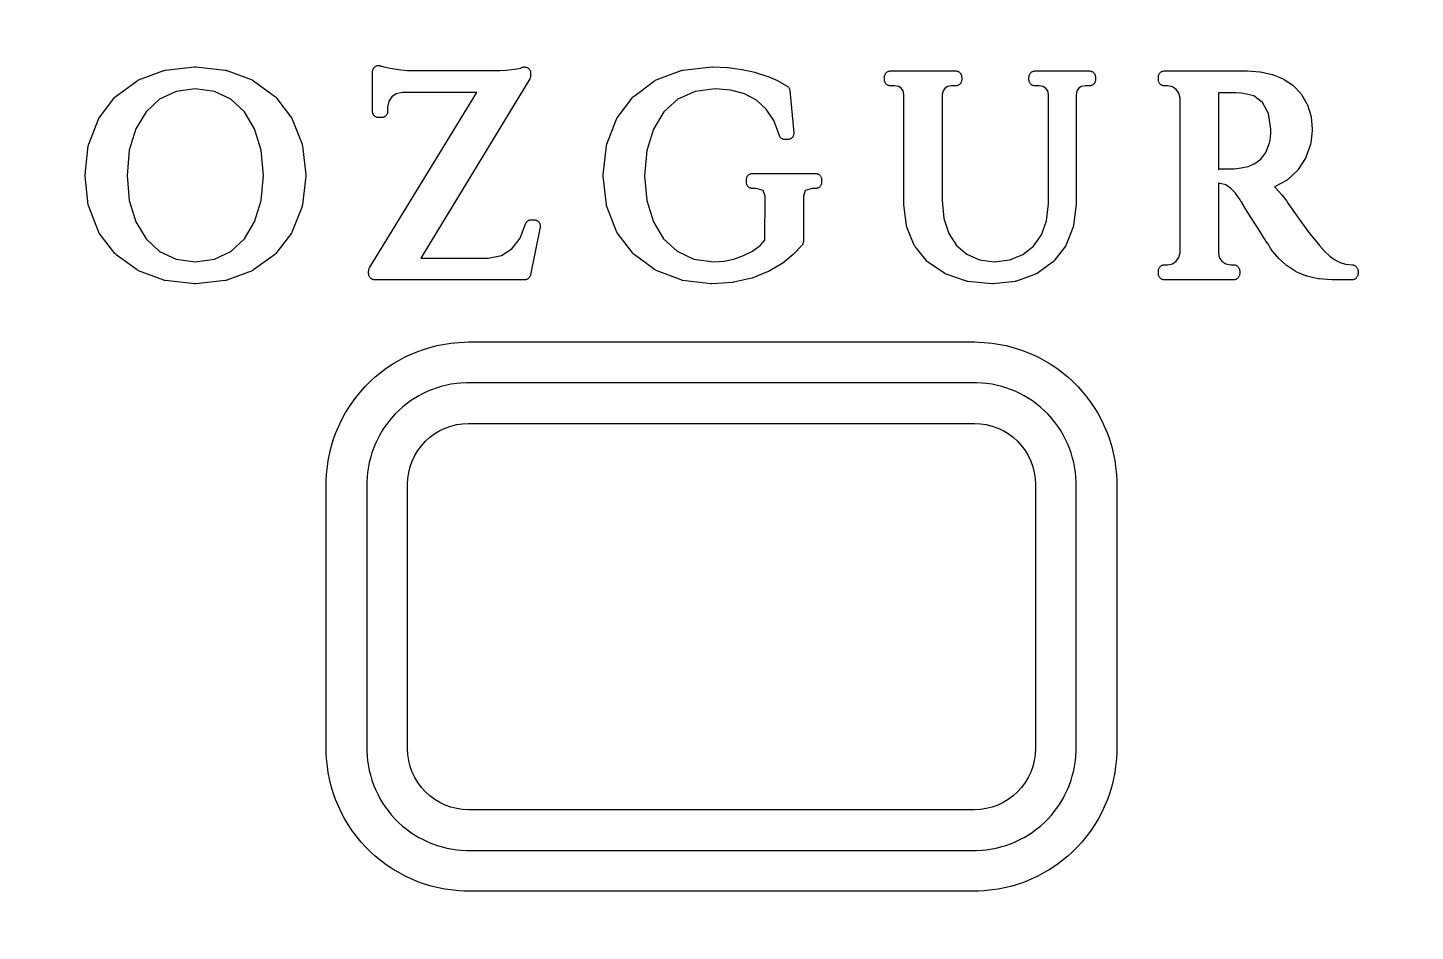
# Model space of a CAD drawing. Header units: millimetres. Extents: x -17.8 to 17.8, y -17.8 to 17.8.
# Drawn here: x -5.11 to 5.11, y 4.48 to 11.14 of the extents above; entities that cross this region are included whole.
import ezdxf

# ---------------------------------------------------------------- set-up
doc = ezdxf.new("R2010")
doc.units = ezdxf.units.MM
doc.layers.add('ALTIN', color=2, linetype='Continuous')
doc.layers.add('KESIM', color=1, linetype='Continuous')

msp = doc.modelspace()

# ---------------------------------------------------------------- linework, layer by layer
at = {"layer": 'ALTIN'}
for points in [[(-3.2955, 10.6367), (-3.2921, 10.634), (-3.289, 10.631), (-3.2863, 10.6277), (-3.1709, 10.477), (-3.1685, 10.4735), (-3.1664, 10.4699), (-3.1647, 10.466), (-3.0924, 10.2816), (-3.0911, 10.2779), (-3.0902, 10.2741), (-3.0896, 10.2703), (-3.0654, 10.0569), (-3.0652, 10.0518), (-3.0654, 10.0468), (-3.0896, 9.8334), (-3.0902, 9.8295), (-3.0911, 9.8257), (-3.0924, 9.822), (-3.1647, 9.6376), (-3.1664, 9.6338), (-3.1685, 9.6301), (-3.1709, 9.6267), (-3.2863, 9.4759), (-3.289, 9.4727), (-3.2921, 9.4697), (-3.2955, 9.467), (-3.4494, 9.3546), (-3.4528, 9.3523), (-3.4564, 9.3503), (-3.4602, 9.3487), (-3.6478, 9.2788), (-3.6514, 9.2777), (-3.655, 9.2768), (-3.6587, 9.2763), (-3.876, 9.253), (-3.8808, 9.2527), (-3.8857, 9.253), (-4.0999, 9.2763), (-4.1036, 9.2768), (-4.1072, 9.2777), (-4.1108, 9.2789), (-4.2976, 9.3488), (-4.3014, 9.3504), (-4.305, 9.3523), (-4.3084, 9.3546), (-4.4621, 9.467), (-4.4654, 9.4697), (-4.4685, 9.4727), (-4.4713, 9.4759), (-4.5868, 9.6267), (-4.5892, 9.6301), (-4.5913, 9.6338), (-4.593, 9.6377), (-4.6651, 9.8221), (-4.6664, 9.8258), (-4.6673, 9.8296), (-4.6679, 9.8334), (-4.6919, 10.0468), (-4.6922, 10.0518), (-4.6919, 10.0569), (-4.6679, 10.2702), (-4.6673, 10.2741), (-4.6664, 10.2779), (-4.6651, 10.2816), (-4.593, 10.466), (-4.5913, 10.4698), (-4.5892, 10.4735), (-4.5868, 10.477), (-4.4713, 10.6277), (-4.4685, 10.631), (-4.4654, 10.634), (-4.4621, 10.6367), (-4.3084, 10.7491), (-4.305, 10.7513), (-4.3014, 10.7533), (-4.2976, 10.7549), (-4.1108, 10.8248), (-4.1072, 10.826), (-4.1036, 10.8268), (-4.0999, 10.8274), (-3.8857, 10.8507), (-3.8808, 10.851), (-3.876, 10.8507), (-3.6587, 10.8274), (-3.655, 10.8268), (-3.6514, 10.826), (-3.6478, 10.8248), (-3.4602, 10.7549), (-3.4564, 10.7533), (-3.4528, 10.7513), (-3.4494, 10.7491)], [(-2.591, 9.2983), (-2.5936, 9.3018), (-2.5959, 9.3056), (-2.5977, 9.3096), (-2.5992, 9.3138), (-2.6003, 9.318), (-2.6009, 9.3224), (-2.6012, 9.3268), (-2.6012, 9.3456), (-2.601, 9.3497), (-2.6004, 9.3538), (-2.5995, 9.3578), (-2.5982, 9.3617), (-2.5965, 9.3655), (-2.5946, 9.3691), (-1.8036, 10.6635), (-2.3506, 10.6635), (-2.3979, 10.6539), (-2.4313, 10.6315), (-2.453, 10.5985), (-2.4613, 10.5512), (-2.4613, 10.5221), (-2.4615, 10.5177), (-2.4622, 10.5133), (-2.4633, 10.509), (-2.4647, 10.5049), (-2.4666, 10.5009), (-2.4689, 10.4971), (-2.4715, 10.4936), (-2.4745, 10.4903), (-2.4778, 10.4873), (-2.4813, 10.4847), (-2.4851, 10.4824), (-2.4891, 10.4805), (-2.4933, 10.479), (-2.4975, 10.478), (-2.5019, 10.4773), (-2.5063, 10.4771), (-2.527, 10.4771), (-2.5314, 10.4773), (-2.5358, 10.478), (-2.5401, 10.479), (-2.5443, 10.4805), (-2.5482, 10.4824), (-2.552, 10.4847), (-2.5556, 10.4873), (-2.5589, 10.4903), (-2.5618, 10.4936), (-2.5645, 10.4971), (-2.5667, 10.5009), (-2.5686, 10.5049), (-2.5701, 10.509), (-2.5712, 10.5133), (-2.5718, 10.5177), (-2.572, 10.5221), (-2.572, 10.8163), (-2.5718, 10.8208), (-2.5712, 10.8252), (-2.5701, 10.8295), (-2.5685, 10.8337), (-2.5666, 10.8377), (-2.5643, 10.8415), (-2.5616, 10.8451), (-2.5586, 10.8484), (-2.5553, 10.8513), (-2.5517, 10.8539), (-2.5479, 10.8562), (-2.5438, 10.8581), (-2.5396, 10.8595), (-2.5353, 10.8606), (-2.5308, 10.8611), (-2.5264, 10.8613), (-2.5219, 10.861), (-2.5175, 10.8603), (-2.5132, 10.8591), (-2.489, 10.8513), (-2.4551, 10.8436), (-2.4123, 10.8363), (-2.3646, 10.8296), (-2.3172, 10.8252), (-2.2738, 10.8238), (-1.6722, 10.8238), (-1.631, 10.8248), (-1.5875, 10.8278), (-1.5452, 10.8323), (-1.5085, 10.8377), (-1.4825, 10.843), (-1.467, 10.8484), (-1.4627, 10.8497), (-1.4582, 10.8505), (-1.4537, 10.8509), (-1.4492, 10.8509), (-1.4447, 10.8503), (-1.4403, 10.8494), (-1.436, 10.848), (-1.4319, 10.8461), (-1.428, 10.8439), (-1.4243, 10.8413), (-1.4209, 10.8383), (-1.4178, 10.835), (-1.4151, 10.8314), (-1.4127, 10.8276), (-1.4107, 10.8235), (-1.4092, 10.8193), (-1.4081, 10.8149), (-1.4074, 10.8105), (-1.4072, 10.806), (-1.4072, 10.7872), (-1.4073, 10.7831), (-1.4079, 10.779), (-1.4088, 10.7751), (-1.4101, 10.7712), (-1.4117, 10.7674), (-1.4137, 10.7638), (-2.2159, 9.4424), (-1.7193, 9.4424), (-1.6207, 9.46), (-1.5447, 9.5102), (-1.4853, 9.5893), (-1.4443, 9.6952), (-1.4424, 9.6993), (-1.4402, 9.7033), (-1.4376, 9.7069), (-1.4346, 9.7103), (-1.4313, 9.7134), (-1.4277, 9.7161), (-1.4239, 9.7184), (-1.4199, 9.7204), (-1.4156, 9.722), (-1.4113, 9.7231), (-1.4068, 9.7237), (-1.4023, 9.724), (-1.3816, 9.724), (-1.3772, 9.7237), (-1.3728, 9.7231), (-1.3685, 9.722), (-1.3644, 9.7205), (-1.3604, 9.7186), (-1.3566, 9.7164), (-1.353, 9.7137), (-1.3498, 9.7108), (-1.3468, 9.7075), (-1.3442, 9.7039), (-1.3419, 9.7001), (-1.34, 9.6961), (-1.3385, 9.692), (-1.3375, 9.6877), (-1.3368, 9.6833), (-1.3366, 9.6789), (-1.3368, 9.6745), (-1.3375, 9.6701), (-1.408, 9.318), (-1.4091, 9.3137), (-1.4106, 9.3096), (-1.4125, 9.3056), (-1.4148, 9.3018), (-1.4174, 9.2982), (-1.4204, 9.295), (-1.4236, 9.292), (-1.4272, 9.2894), (-1.431, 9.2871), (-1.435, 9.2852), (-1.4391, 9.2838), (-1.4434, 9.2827), (-1.4478, 9.282), (-1.4522, 9.2818), (-2.5562, 9.2818), (-2.5606, 9.282), (-2.5649, 9.2827), (-2.5692, 9.2838), (-2.5734, 9.2852), (-2.5774, 9.2871), (-2.5812, 9.2894), (-2.5847, 9.292), (-2.588, 9.295)], [(0.594, 9.5376), (0.5913, 9.5344), (0.5336, 9.4723), (0.5288, 9.4678), (0.4515, 9.4057), (0.4463, 9.402), (0.3504, 9.3453), (0.3474, 9.3437), (0.3442, 9.3423), (0.2301, 9.2964), (0.2267, 9.2952), (0.2233, 9.2943), (0.0904, 9.2639), (0.087, 9.2633), (0.0834, 9.2629), (-0.0685, 9.2528), (-0.0727, 9.2527), (-0.0768, 9.253), (-0.2873, 9.278), (-0.291, 9.2786), (-0.2946, 9.2795), (-0.2981, 9.2807), (-0.4822, 9.3511), (-0.4859, 9.3528), (-0.4894, 9.3547), (-0.4928, 9.357), (-0.6448, 9.469), (-0.6481, 9.4717), (-0.6511, 9.4747), (-0.6539, 9.4779), (-0.7682, 9.6277), (-0.7706, 9.6312), (-0.7727, 9.6349), (-0.7744, 9.6387), (-0.8458, 9.8224), (-0.847, 9.8261), (-0.8479, 9.8299), (-0.8485, 9.8337), (-0.8723, 10.0468), (-0.8726, 10.0518), (-0.8723, 10.0568), (-0.8485, 10.2702), (-0.8479, 10.274), (-0.847, 10.2778), (-0.8458, 10.2814), (-0.7744, 10.4658), (-0.7727, 10.4697), (-0.7707, 10.4733), (-0.7683, 10.4768), (-0.654, 10.6275), (-0.6512, 10.6308), (-0.6482, 10.6338), (-0.6449, 10.6365), (-0.4928, 10.7489), (-0.4894, 10.7512), (-0.4858, 10.7532), (-0.482, 10.7548), (-0.2968, 10.8247), (-0.2932, 10.8259), (-0.2896, 10.8268), (-0.2858, 10.8274), (-0.0722, 10.8507), (-0.0689, 10.8509), (-0.0655, 10.8509), (0.0442, 10.8465), (0.0483, 10.8461), (0.1496, 10.8328), (0.1535, 10.8321), (0.2462, 10.8114), (0.2503, 10.8103), (0.3336, 10.7834), (0.3375, 10.7819), (0.4117, 10.75), (0.4156, 10.7482), (0.4803, 10.7127), (0.484, 10.7104), (0.4875, 10.7078), (0.4907, 10.7048), (0.4937, 10.7015), (0.4962, 10.698), (0.4985, 10.6942), (0.5003, 10.6902), (0.5018, 10.686), (0.5028, 10.6818), (0.5034, 10.6774), (0.5326, 10.3648), (0.5328, 10.3604), (0.5325, 10.356), (0.5319, 10.3516), (0.5308, 10.3474), (0.5293, 10.3432), (0.5274, 10.3392), (0.5251, 10.3355), (0.5225, 10.332), (0.5195, 10.3287), (0.5162, 10.3257), (0.5127, 10.3231), (0.5089, 10.3209), (0.5049, 10.319), (0.5008, 10.3175), (0.4965, 10.3165), (0.4922, 10.3158), (0.4878, 10.3156), (0.469, 10.3156), (0.4644, 10.3158), (0.4599, 10.3165), (0.4555, 10.3177), (0.4512, 10.3193), (0.4471, 10.3213), (0.4432, 10.3237), (0.4396, 10.3265), (0.4363, 10.3296), (0.4334, 10.3331), (0.4308, 10.3369), (0.4285, 10.3409), (0.4268, 10.3451), (0.3857, 10.4566), (0.3293, 10.5409), (0.257, 10.6053), (0.1695, 10.652), (0.0678, 10.6806), (-0.0455, 10.6901), (-0.1947, 10.6704), (-0.3209, 10.6123), (-0.424, 10.5191), (-0.5015, 10.3924), (-0.5503, 10.2345), (-0.5669, 10.0476), (-0.5506, 9.8658), (-0.5024, 9.7098), (-0.4265, 9.5841), (-0.3267, 9.4918), (-0.2047, 9.4343), (-0.0595, 9.4135), (0.0162, 9.4186), (0.091, 9.4343), (0.1623, 9.4599), (0.2277, 9.4937), (0.2842, 9.5351), (0.3205, 9.5744), (0.3226, 9.8987), (0.3071, 9.9399), (0.2554, 9.955), (0.2288, 9.955), (0.2244, 9.9553), (0.22, 9.9559), (0.2158, 9.957), (0.2116, 9.9585), (0.2076, 9.9604), (0.2038, 9.9626), (0.2003, 9.9653), (0.197, 9.9682), (0.194, 9.9715), (0.1914, 9.975), (0.1891, 9.9788), (0.1873, 9.9828), (0.1858, 9.987), (0.1847, 9.9913), (0.184, 9.9956), (0.1838, 10), (0.1838, 10.0208), (0.184, 10.0252), (0.1847, 10.0295), (0.1858, 10.0338), (0.1873, 10.038), (0.1891, 10.042), (0.1914, 10.0458), (0.194, 10.0493), (0.197, 10.0526), (0.2003, 10.0555), (0.2038, 10.0582), (0.2076, 10.0604), (0.2116, 10.0623), (0.2158, 10.0638), (0.22, 10.0649), (0.2244, 10.0655), (0.2288, 10.0658), (0.693, 10.0658), (0.6974, 10.0655), (0.7017, 10.0649), (0.706, 10.0638), (0.7102, 10.0623), (0.7142, 10.0604), (0.718, 10.0582), (0.7215, 10.0555), (0.7248, 10.0526), (0.7277, 10.0493), (0.7304, 10.0458), (0.7326, 10.042), (0.7345, 10.038), (0.736, 10.0338), (0.7371, 10.0295), (0.7377, 10.0252), (0.738, 10.0208), (0.738, 10), (0.7377, 9.9956), (0.7371, 9.9913), (0.736, 9.987), (0.7345, 9.9828), (0.7326, 9.9788), (0.7304, 9.975), (0.7277, 9.9715), (0.7248, 9.9682), (0.7215, 9.9653), (0.718, 9.9626), (0.7142, 9.9604), (0.7102, 9.9585), (0.706, 9.957), (0.7017, 9.9559), (0.6974, 9.9553), (0.693, 9.955), (0.6683, 9.955), (0.6172, 9.9401), (0.6033, 9.8994), (0.6033, 9.565), (0.6031, 9.5608), (0.6025, 9.5567), (0.6016, 9.5526), (0.6002, 9.5486), (0.5985, 9.5448), (0.5964, 9.5411)], [(2.3005, 9.5295), (2.3596, 9.6129), (2.3969, 9.7166), (2.4099, 9.8409), (2.4099, 10.6482), (2.4045, 10.6754), (2.3914, 10.6933), (2.3708, 10.706), (2.341, 10.7111), (2.3118, 10.7111), (2.3074, 10.7113), (2.303, 10.712), (2.2987, 10.713), (2.2946, 10.7145), (2.2906, 10.7164), (2.2868, 10.7187), (2.2833, 10.7213), (2.28, 10.7243), (2.277, 10.7276), (2.2744, 10.7311), (2.2721, 10.7349), (2.2702, 10.7389), (2.2687, 10.743), (2.2677, 10.7473), (2.267, 10.7517), (2.2668, 10.7561), (2.2668, 10.7768), (2.267, 10.7812), (2.2677, 10.7856), (2.2687, 10.7899), (2.2702, 10.794), (2.2721, 10.798), (2.2744, 10.8018), (2.277, 10.8054), (2.28, 10.8086), (2.2833, 10.8116), (2.2868, 10.8142), (2.2906, 10.8165), (2.2946, 10.8184), (2.2987, 10.8199), (2.303, 10.821), (2.3074, 10.8216), (2.3118, 10.8218), (2.7115, 10.8218), (2.7159, 10.8216), (2.7203, 10.821), (2.7246, 10.8199), (2.7287, 10.8184), (2.7327, 10.8165), (2.7365, 10.8142), (2.7401, 10.8116), (2.7433, 10.8086), (2.7463, 10.8054), (2.7489, 10.8018), (2.7512, 10.798), (2.7531, 10.794), (2.7546, 10.7899), (2.7557, 10.7856), (2.7563, 10.7812), (2.7565, 10.7768), (2.7565, 10.7561), (2.7563, 10.7517), (2.7557, 10.7473), (2.7546, 10.743), (2.7531, 10.7389), (2.7512, 10.7349), (2.7489, 10.7311), (2.7463, 10.7276), (2.7433, 10.7243), (2.7401, 10.7213), (2.7365, 10.7187), (2.7327, 10.7164), (2.7287, 10.7145), (2.7246, 10.713), (2.7203, 10.712), (2.7159, 10.7113), (2.7115, 10.7111), (2.6824, 10.7111), (2.6525, 10.706), (2.632, 10.6933), (2.6191, 10.6756), (2.6138, 10.6482), (2.6138, 9.8427), (2.6135, 9.8377), (2.5961, 9.6843), (2.5955, 9.6804), (2.5945, 9.6766), (2.5933, 9.6729), (2.5411, 9.5402), (2.5393, 9.5363), (2.5372, 9.5325), (2.5348, 9.529), (2.4504, 9.4204), (2.4476, 9.4171), (2.4445, 9.4141), (2.4411, 9.4114), (2.3267, 9.3294), (2.3233, 9.3272), (2.3196, 9.3253), (2.3159, 9.3237), (2.1752, 9.2725), (2.17, 9.2709), (2.1645, 9.27), (2.0016, 9.2529), (1.9971, 9.2527), (1.9926, 9.2529), (1.8171, 9.2697), (1.812, 9.2705), (1.807, 9.2719), (1.6572, 9.3224), (1.6535, 9.3238), (1.6499, 9.3256), (1.6465, 9.3277), (1.5259, 9.4088), (1.5224, 9.4114), (1.5191, 9.4144), (1.5162, 9.4177), (1.4276, 9.5262), (1.425, 9.5298), (1.4228, 9.5336), (1.4209, 9.5376), (1.3665, 9.6702), (1.3651, 9.6741), (1.3641, 9.678), (1.3635, 9.682), (1.3453, 9.8352), (1.345, 9.8405), (1.345, 10.6482), (1.3397, 10.6756), (1.3268, 10.6933), (1.3063, 10.706), (1.2764, 10.7111), (1.247, 10.7111), (1.2425, 10.7113), (1.2382, 10.712), (1.2339, 10.713), (1.2297, 10.7145), (1.2257, 10.7164), (1.222, 10.7187), (1.2184, 10.7213), (1.2151, 10.7243), (1.2122, 10.7276), (1.2095, 10.7311), (1.2073, 10.7349), (1.2054, 10.7389), (1.2039, 10.743), (1.2028, 10.7473), (1.2022, 10.7517), (1.202, 10.7561), (1.202, 10.7768), (1.2022, 10.7812), (1.2028, 10.7856), (1.2039, 10.7899), (1.2054, 10.794), (1.2073, 10.798), (1.2095, 10.8018), (1.2122, 10.8054), (1.2151, 10.8086), (1.2184, 10.8116), (1.222, 10.8142), (1.2257, 10.8165), (1.2297, 10.8184), (1.2339, 10.8199), (1.2382, 10.821), (1.2425, 10.8216), (1.247, 10.8218), (1.7257, 10.8218), (1.7301, 10.8216), (1.7344, 10.821), (1.7387, 10.8199), (1.7429, 10.8184), (1.7469, 10.8165), (1.7507, 10.8142), (1.7542, 10.8116), (1.7575, 10.8086), (1.7604, 10.8054), (1.7631, 10.8018), (1.7653, 10.798), (1.7672, 10.794), (1.7687, 10.7899), (1.7698, 10.7856), (1.7704, 10.7812), (1.7707, 10.7768), (1.7707, 10.7561), (1.7704, 10.7517), (1.7698, 10.7473), (1.7687, 10.743), (1.7672, 10.7389), (1.7653, 10.7349), (1.7631, 10.7311), (1.7604, 10.7276), (1.7575, 10.7243), (1.7542, 10.7213), (1.7507, 10.7187), (1.7469, 10.7164), (1.7429, 10.7145), (1.7387, 10.713), (1.7344, 10.712), (1.7301, 10.7113), (1.7257, 10.7111), (1.6962, 10.7111), (1.6664, 10.706), (1.6458, 10.6933), (1.6329, 10.6756), (1.6276, 10.6482), (1.6276, 9.8675), (1.6401, 9.7347), (1.6763, 9.6237), (1.7335, 9.535), (1.8089, 9.4698), (1.9011, 9.4293), (2.0098, 9.4155), (2.1245, 9.4287), (2.2218, 9.4675)], [(3.2307, 9.2983), (3.2281, 9.3018), (3.2258, 9.3056), (3.2239, 9.3096), (3.2225, 9.3138), (3.2214, 9.318), (3.2207, 9.3224), (3.2205, 9.3268), (3.2205, 9.3475), (3.2207, 9.3519), (3.2214, 9.3563), (3.2225, 9.3606), (3.2239, 9.3648), (3.2258, 9.3688), (3.2281, 9.3725), (3.2307, 9.3761), (3.2337, 9.3794), (3.237, 9.3823), (3.2405, 9.385), (3.2443, 9.3872), (3.2483, 9.3891), (3.2525, 9.3906), (3.2567, 9.3917), (3.2611, 9.3923), (3.2655, 9.3925), (3.2881, 9.3925), (3.3249, 9.3995), (3.3524, 9.4182), (3.3719, 9.4464), (3.3801, 9.483), (3.3801, 10.6207), (3.3719, 10.6571), (3.3524, 10.6851), (3.3248, 10.7041), (3.2881, 10.7111), (3.2655, 10.7111), (3.2611, 10.7113), (3.2567, 10.712), (3.2525, 10.713), (3.2483, 10.7145), (3.2443, 10.7164), (3.2405, 10.7187), (3.237, 10.7213), (3.2337, 10.7243), (3.2307, 10.7276), (3.2281, 10.7311), (3.2258, 10.7349), (3.2239, 10.7389), (3.2225, 10.743), (3.2214, 10.7473), (3.2207, 10.7517), (3.2205, 10.7561), (3.2205, 10.7768), (3.2207, 10.7812), (3.2214, 10.7856), (3.2225, 10.7899), (3.2239, 10.794), (3.2258, 10.798), (3.2281, 10.8018), (3.2307, 10.8054), (3.2337, 10.8086), (3.237, 10.8116), (3.2405, 10.8142), (3.2443, 10.8165), (3.2483, 10.8184), (3.2525, 10.8199), (3.2567, 10.821), (3.2611, 10.8216), (3.2655, 10.8218), (3.8747, 10.8218), (3.8778, 10.8217), (3.9678, 10.8155), (3.9712, 10.8151), (3.9745, 10.8145), (4.0583, 10.7958), (4.062, 10.7948), (4.0656, 10.7935), (4.1405, 10.7627), (4.1447, 10.7607), (4.1486, 10.7583), (4.2116, 10.7157), (4.2156, 10.7126), (4.2192, 10.7092), (4.2702, 10.6546), (4.2734, 10.6508), (4.2761, 10.6467), (4.3151, 10.5801), (4.3174, 10.5757), (4.3192, 10.571), (4.3442, 10.4923), (4.3454, 10.4876), (4.3461, 10.4827), (4.3545, 10.3916), (4.3546, 10.3869), (4.3544, 10.3823), (4.3434, 10.2882), (4.3425, 10.2831), (4.3411, 10.2782), (4.3083, 10.1868), (4.3064, 10.1822), (4.304, 10.1779), (4.252, 10.0959), (4.2488, 10.0915), (4.2451, 10.0875), (4.176, 10.0213), (4.1729, 10.0185), (4.1695, 10.0161), (4.1658, 10.0139), (4.0811, 9.9694), (4.0769, 9.9675), (4.0758, 9.9671), (4.0822, 9.9614), (4.0861, 9.9577), (4.1286, 9.9106), (4.1306, 9.9082), (4.1667, 9.8621), (4.17, 9.8574), (4.1758, 9.8477), (4.1943, 9.8204), (4.2232, 9.7791), (4.2588, 9.7289), (4.2983, 9.6747), (4.3381, 9.621), (4.3754, 9.573), (4.4077, 9.5344), (4.4471, 9.4907), (4.4843, 9.4558), (4.5213, 9.429), (4.5596, 9.4092), (4.6007, 9.3969), (4.6512, 9.3924), (4.6556, 9.3917), (4.66, 9.3907), (4.6642, 9.3892), (4.6682, 9.3874), (4.672, 9.3851), (4.6756, 9.3825), (4.6789, 9.3795), (4.6819, 9.3762), (4.6846, 9.3727), (4.6869, 9.3689), (4.6888, 9.3649), (4.6903, 9.3607), (4.6914, 9.3564), (4.692, 9.352), (4.6922, 9.3475), (4.6922, 9.3268), (4.692, 9.3224), (4.6914, 9.318), (4.6903, 9.3138), (4.6888, 9.3096), (4.6869, 9.3056), (4.6846, 9.3018), (4.682, 9.2983), (4.679, 9.295), (4.6758, 9.292), (4.6722, 9.2894), (4.6684, 9.2871), (4.6645, 9.2852), (4.6603, 9.2838), (4.656, 9.2827), (4.6516, 9.282), (4.6472, 9.2818), (4.5022, 9.2818), (4.4991, 9.2819), (4.4054, 9.2884), (4.4018, 9.2888), (4.3982, 9.2895), (4.3158, 9.3089), (4.3121, 9.31), (4.3085, 9.3113), (4.237, 9.3418), (4.2335, 9.3435), (4.2301, 9.3455), (4.1689, 9.3852), (4.1661, 9.3872), (4.1634, 9.3895), (4.1116, 9.4359), (4.1077, 9.4399), (4.0643, 9.4899), (4.062, 9.4928), (4.06, 9.4958), (4.0475, 9.516), (4.0263, 9.5486), (4.0262, 9.5487), (3.9988, 9.591), (3.9986, 9.5913), (3.9681, 9.6393), (3.968, 9.6394), (3.9362, 9.6899), (3.9362, 9.69), (3.9048, 9.7398), (3.9048, 9.7399), (3.8758, 9.7863), (3.8508, 9.8259), (3.8507, 9.8261), (3.8322, 9.8559), (3.832, 9.8562), (3.8226, 9.8716), (3.7879, 9.9198), (3.7518, 9.9581), (3.7172, 9.9816), (3.6755, 9.9915), (3.6714, 9.9927), (3.6674, 9.9943), (3.6636, 9.9963), (3.6627, 9.9969), (3.6627, 9.4823), (3.6698, 9.446), (3.6889, 9.4185), (3.7173, 9.3996), (3.7546, 9.3925), (3.775, 9.3925), (3.7794, 9.3923), (3.7837, 9.3917), (3.788, 9.3906), (3.7922, 9.3891), (3.7962, 9.3872), (3.8, 9.385), (3.8035, 9.3823), (3.8068, 9.3794), (3.8097, 9.3761), (3.8124, 9.3725), (3.8147, 9.3688), (3.8165, 9.3648), (3.818, 9.3606), (3.8191, 9.3563), (3.8197, 9.3519), (3.82, 9.3475), (3.82, 9.3268), (3.8197, 9.3224), (3.8191, 9.318), (3.818, 9.3138), (3.8165, 9.3096), (3.8147, 9.3056), (3.8124, 9.3018), (3.8097, 9.2983), (3.8068, 9.295), (3.8035, 9.292), (3.8, 9.2894), (3.7962, 9.2871), (3.7922, 9.2852), (3.788, 9.2838), (3.7837, 9.2827), (3.7794, 9.282), (3.775, 9.2818), (3.2655, 9.2818), (3.2611, 9.282), (3.2567, 9.2827), (3.2525, 9.2838), (3.2483, 9.2852), (3.2443, 9.2871), (3.2405, 9.2894), (3.237, 9.292), (3.2337, 9.295)], [(-3.5173, 10.5198), (-3.6165, 10.6127), (-3.7374, 10.6705), (-3.8807, 10.69), (-4.0211, 10.6705), (-4.1419, 10.6127), (-4.2418, 10.5197), (-4.3178, 10.3936), (-4.366, 10.2368), (-4.3823, 10.0518), (-4.366, 9.8668), (-4.3178, 9.7098), (-4.2418, 9.5838), (-4.1419, 9.4907), (-4.0211, 9.4331), (-3.8807, 9.4137), (-3.7373, 9.4331), (-3.6165, 9.4907), (-3.5173, 9.5837), (-3.4416, 9.7097), (-3.3934, 9.8668), (-3.377, 10.0518), (-3.3934, 10.2368), (-3.4416, 10.3936)], [(3.7172, 10.0997), (3.7455, 10.0996), (3.7783, 10.1009), (3.83, 10.1061), (3.8828, 10.1176), (3.9323, 10.1383), (3.9759, 10.171), (4.0126, 10.2199), (4.0406, 10.2928), (4.0447, 10.3109), (4.048, 10.3358), (4.0497, 10.364), (4.0492, 10.3918), (4.0319, 10.5081), (3.9877, 10.5882), (3.9231, 10.6375), (3.835, 10.6577), (3.7913, 10.6601), (3.7422, 10.6603), (3.6945, 10.6596), (3.6941, 10.6596), (3.6627, 10.6594), (3.6627, 10.0945), (3.6658, 10.0962), (3.6699, 10.0981), (3.6742, 10.0995), (3.6786, 10.1004), (3.6831, 10.1009), (3.6876, 10.101), (3.6963, 10.1007), (3.6967, 10.1007)], [(2.9053, 5.6935), (2.8989, 5.6498), (2.8874, 5.592), (2.8766, 5.5492), (2.8595, 5.4928), (2.8447, 5.4513), (2.8221, 5.3969), (2.8033, 5.3569), (2.7755, 5.305), (2.7528, 5.2671), (2.7201, 5.2182), (2.6938, 5.1827), (2.6564, 5.1372), (2.6268, 5.1045), (2.5851, 5.0628), (2.5524, 5.0332), (2.5069, 4.9958), (2.4714, 4.9695), (2.4225, 4.9368), (2.3846, 4.9141), (2.3327, 4.8863), (2.2927, 4.8675), (2.2383, 4.8449), (2.1968, 4.8301), (2.1404, 4.813), (2.0976, 4.8022), (2.0398, 4.7907), (1.9961, 4.7843), (1.9375, 4.7785), (1.8934, 4.7763), (1.864, 4.7756), (-1.864, 4.7756), (-1.8934, 4.7763), (-1.9375, 4.7785), (-1.9961, 4.7843), (-2.0398, 4.7907), (-2.0976, 4.8022), (-2.1404, 4.813), (-2.1968, 4.8301), (-2.2383, 4.8449), (-2.2927, 4.8675), (-2.3327, 4.8863), (-2.3846, 4.9141), (-2.4225, 4.9368), (-2.4714, 4.9695), (-2.5069, 4.9958), (-2.5524, 5.0332), (-2.5851, 5.0628), (-2.6268, 5.1045), (-2.6564, 5.1372), (-2.6938, 5.1827), (-2.7201, 5.2182), (-2.7528, 5.2671), (-2.7755, 5.305), (-2.8033, 5.3569), (-2.8221, 5.3969), (-2.8447, 5.4513), (-2.8595, 5.4928), (-2.8766, 5.5492), (-2.8874, 5.592), (-2.8989, 5.6498), (-2.9053, 5.6935), (-2.9111, 5.7521), (-2.9133, 5.7962), (-2.914, 5.8256), (-2.914, 7.7736), (-2.9133, 7.803), (-2.9111, 7.8471), (-2.9053, 7.9057), (-2.8989, 7.9494), (-2.8874, 8.0072), (-2.8766, 8.05), (-2.8595, 8.1064), (-2.8447, 8.1479), (-2.8221, 8.2023), (-2.8033, 8.2423), (-2.7755, 8.2942), (-2.7528, 8.3321), (-2.7201, 8.381), (-2.6938, 8.4165), (-2.6564, 8.462), (-2.6268, 8.4947), (-2.5851, 8.5364), (-2.5524, 8.566), (-2.5069, 8.6034), (-2.4714, 8.6297), (-2.4225, 8.6624), (-2.3846, 8.6851), (-2.3327, 8.7129), (-2.2927, 8.7317), (-2.2383, 8.7543), (-2.1968, 8.7691), (-2.1404, 8.7862), (-2.0976, 8.797), (-2.0398, 8.8085), (-1.9961, 8.8149), (-1.9375, 8.8207), (-1.8934, 8.8229), (-1.864, 8.8236), (1.864, 8.8236), (1.8934, 8.8229), (1.9375, 8.8207), (1.9961, 8.8149), (2.0398, 8.8085), (2.0976, 8.797), (2.1404, 8.7862), (2.1968, 8.7691), (2.2383, 8.7543), (2.2927, 8.7317), (2.3327, 8.7129), (2.3846, 8.6851), (2.4225, 8.6624), (2.4714, 8.6297), (2.5069, 8.6034), (2.5524, 8.566), (2.5851, 8.5364), (2.6268, 8.4947), (2.6564, 8.462), (2.6938, 8.4165), (2.7201, 8.381), (2.7528, 8.3321), (2.7755, 8.2942), (2.8033, 8.2423), (2.8221, 8.2023), (2.8447, 8.1479), (2.8595, 8.1064), (2.8766, 8.05), (2.8874, 8.0072), (2.8989, 7.9494), (2.9053, 7.9057), (2.9111, 7.8471), (2.9133, 7.803), (2.914, 7.7736), (2.914, 5.8256), (2.9133, 5.7962), (2.9111, 5.7521)], [(2.6115, 7.8324), (2.6086, 7.8617), (2.6021, 7.9054), (2.5964, 7.9343), (2.5856, 7.9771), (2.5771, 8.0053), (2.5622, 8.0469), (2.5509, 8.0741), (2.5321, 8.114), (2.5182, 8.14), (2.4955, 8.1778), (2.4791, 8.2023), (2.4528, 8.2378), (2.4341, 8.2605), (2.4045, 8.2933), (2.3837, 8.3141), (2.3509, 8.3437), (2.3282, 8.3624), (2.2927, 8.3887), (2.2682, 8.4051), (2.2304, 8.4278), (2.2044, 8.4417), (2.1645, 8.4605), (2.1373, 8.4718), (2.0957, 8.4867), (2.0675, 8.4952), (2.0247, 8.506), (1.9958, 8.5117), (1.9521, 8.5182), (1.9228, 8.5211), (1.8787, 8.5232), (1.864, 8.5236), (-1.864, 8.5236), (-1.8787, 8.5232), (-1.9228, 8.5211), (-1.9521, 8.5182), (-1.9958, 8.5117), (-2.0247, 8.506), (-2.0675, 8.4952), (-2.0957, 8.4867), (-2.1373, 8.4718), (-2.1645, 8.4605), (-2.2044, 8.4417), (-2.2304, 8.4278), (-2.2682, 8.4051), (-2.2927, 8.3887), (-2.3282, 8.3624), (-2.3509, 8.3437), (-2.3837, 8.3141), (-2.4045, 8.2933), (-2.4341, 8.2605), (-2.4528, 8.2378), (-2.4791, 8.2023), (-2.4955, 8.1778), (-2.5182, 8.14), (-2.5321, 8.114), (-2.5509, 8.0741), (-2.5622, 8.0469), (-2.5771, 8.0053), (-2.5856, 7.9771), (-2.5964, 7.9343), (-2.6021, 7.9054), (-2.6086, 7.8617), (-2.6115, 7.8324), (-2.6136, 7.7883), (-2.614, 7.7736), (-2.614, 5.8256), (-2.6136, 5.8109), (-2.6115, 5.7668), (-2.6086, 5.7375), (-2.6021, 5.6938), (-2.5964, 5.6649), (-2.5856, 5.6221), (-2.5771, 5.5939), (-2.5622, 5.5523), (-2.5509, 5.5251), (-2.5321, 5.4852), (-2.5182, 5.4592), (-2.4955, 5.4214), (-2.4791, 5.3969), (-2.4528, 5.3614), (-2.4341, 5.3387), (-2.4045, 5.3059), (-2.3837, 5.2851), (-2.3509, 5.2555), (-2.3282, 5.2368), (-2.2927, 5.2105), (-2.2682, 5.1941), (-2.2304, 5.1714), (-2.2044, 5.1575), (-2.1645, 5.1387), (-2.1373, 5.1274), (-2.0957, 5.1125), (-2.0675, 5.104), (-2.0247, 5.0932), (-1.9958, 5.0875), (-1.9521, 5.081), (-1.9228, 5.0781), (-1.8787, 5.076), (-1.864, 5.0756), (1.864, 5.0756), (1.8787, 5.076), (1.9228, 5.0781), (1.9521, 5.081), (1.9958, 5.0875), (2.0247, 5.0932), (2.0675, 5.104), (2.0957, 5.1125), (2.1373, 5.1274), (2.1645, 5.1387), (2.2044, 5.1575), (2.2304, 5.1714), (2.2682, 5.1941), (2.2927, 5.2105), (2.3282, 5.2368), (2.3509, 5.2555), (2.3837, 5.2851), (2.4045, 5.3059), (2.4341, 5.3387), (2.4528, 5.3614), (2.4791, 5.3969), (2.4955, 5.4214), (2.5182, 5.4592), (2.5321, 5.4852), (2.5509, 5.5251), (2.5622, 5.5523), (2.5771, 5.5939), (2.5856, 5.6221), (2.5964, 5.6649), (2.6021, 5.6938), (2.6086, 5.7375), (2.6115, 5.7668), (2.6136, 5.8109), (2.614, 5.8256), (2.614, 7.7736), (2.6136, 7.7883)]]:
    msp.add_lwpolyline(points, close=True, dxfattribs=at)
at = {"layer": 'KESIM'}
msp.add_lwpolyline([(2.314, 5.8256), (2.3118, 5.7815), (2.3054, 5.7378), (2.2946, 5.695), (2.2797, 5.6534), (2.2609, 5.6135), (2.2382, 5.5756), (2.2119, 5.5401), (2.1822, 5.5074), (2.1495, 5.4777), (2.114, 5.4514), (2.0761, 5.4287), (2.0362, 5.4099), (1.9946, 5.395), (1.9518, 5.3842), (1.9081, 5.3778), (1.864, 5.3756), (-1.864, 5.3756), (-1.9081, 5.3778), (-1.9518, 5.3842), (-1.9946, 5.395), (-2.0362, 5.4099), (-2.0761, 5.4287), (-2.114, 5.4514), (-2.1495, 5.4777), (-2.1822, 5.5074), (-2.2119, 5.5401), (-2.2382, 5.5756), (-2.2609, 5.6135), (-2.2797, 5.6534), (-2.2946, 5.695), (-2.3054, 5.7378), (-2.3118, 5.7815), (-2.314, 5.8256), (-2.314, 7.7736), (-2.3118, 7.8177), (-2.3054, 7.8614), (-2.2946, 7.9042), (-2.2797, 7.9458), (-2.2609, 7.9857), (-2.2382, 8.0236), (-2.2119, 8.0591), (-2.1822, 8.0918), (-2.1495, 8.1215), (-2.114, 8.1478), (-2.0761, 8.1705), (-2.0362, 8.1893), (-1.9946, 8.2042), (-1.9518, 8.215), (-1.9081, 8.2214), (-1.864, 8.2236), (1.864, 8.2236), (1.9081, 8.2214), (1.9518, 8.215), (1.9946, 8.2042), (2.0362, 8.1893), (2.0761, 8.1705), (2.114, 8.1478), (2.1495, 8.1215), (2.1822, 8.0918), (2.2119, 8.0591), (2.2382, 8.0236), (2.2609, 7.9857), (2.2797, 7.9458), (2.2946, 7.9042), (2.3054, 7.8614), (2.3118, 7.8177), (2.314, 7.7736)], close=True, dxfattribs=at)
msp.add_circle((0, 0), 17.8, dxfattribs=at)

doc.saveas('drawing.dxf')
